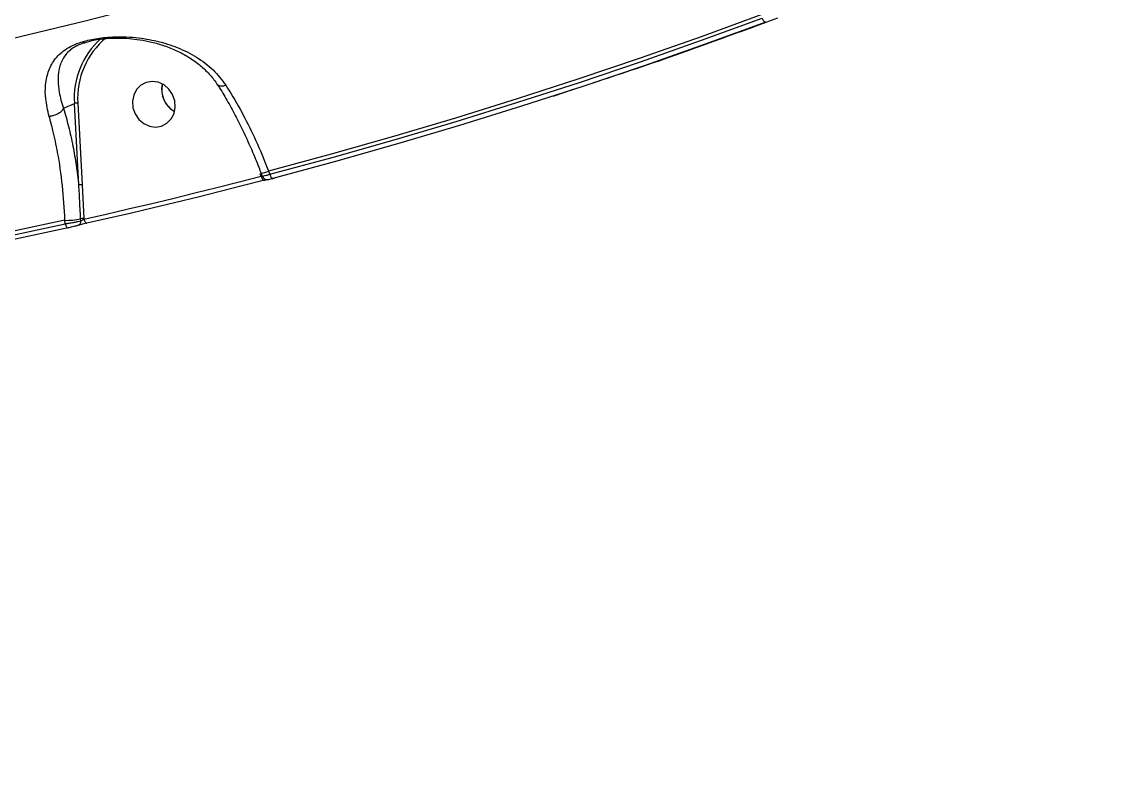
# Model space of a CAD drawing. Header units: millimetres. Extents: x -7245 to 6306, y -6696 to 5973.
# Drawn here: x 2084.4 to 2299.5, y -3013.6 to -2868.9 of the extents above; entities that cross this region are included whole.
import ezdxf

# ---------------------------------------------------------------- set-up
doc = ezdxf.new("R2010")
doc.units = ezdxf.units.MM
for name, color, linetype in [('DIKOM_ОБЪЕКТ', 7, 'Continuous'), ('DIKOM_РАЗМЕР_ЗОНА', 7, 'Continuous'), ('DIKOM_РАЗМЕР_ОБЪЕКТА', 7, 'Continuous')]:
    doc.layers.add(name, color=color, linetype=linetype)
doc.styles.add('style1', font='arial.ttf', dxfattribs={"width": 0.8})
doc.dimstyles.new('1-50', dxfattribs={"dimtxt": 300, "dimasz": 200, "dimexe": 100, "dimexo": 0, "dimgap": 100, "dimtad": 1, "dimtxsty": 'style1', "dimcen": 200, "dimclrd": 7, "dimclre": 7, "dimclrt": 7, "dimadec": 1, "dimazin": 2, "dimtfac": 1, "dimtmove": 0, "dimatfit": 2, "dimfxl": 0, "dimlwd": 25, "dimlwe": 18, "dimarcsym": 0})

# ---------------------------------------------------------------- blocks, each defined once
blk = doc.blocks.new('*D10')
at = {"layer": 'Defpoints', "color": 0, "transparency": 16777216}
for p in [(-4365.71, 2792.53), (4306.16, 475.6), (4306.16, -5965.27)]:
    blk.add_point(p, dxfattribs=at)
at = {"layer": 'DIKOM_РАЗМЕР_ОБЪЕКТА', "color": 7, "lineweight": 18, "transparency": 16777216}
for p, q in [((-4365.71, 2792.53), (-4365.71, -6065.27)), ((4306.16, 475.6), (4306.16, -6065.27))]:
    blk.add_line(p, q, dxfattribs=at)
at = {"layer": 'DIKOM_РАЗМЕР_ОБЪЕКТА', "color": 7, "lineweight": 25, "transparency": 16777216}
blk.add_line((-4165.71, -5965.27), (4106.16, -5965.27), dxfattribs=at)
at = {"layer": 'DIKOM_РАЗМЕР_ОБЪЕКТА', "color": 7, "transparency": 16777216}
for points in [[(-4165.71, -5931.93), (-4165.71, -5998.6), (-4365.71, -5965.27)], [(4106.16, -5931.93), (4106.16, -5998.6), (4306.16, -5965.27)]]:
    blk.add_solid(points, dxfattribs=at)
at = {"layer": 'DIKOM_РАЗМЕР_ОБЪЕКТА', "color": 7, "transparency": 16777216, "insert": (-85.78, -5712.1), "char_height": 300, "attachment_point": 5, "style": 'style1'}
blk.add_mtext('8650', dxfattribs=at)
blk = doc.blocks.new('*D12')
at = {"layer": 'Defpoints', "color": 0, "transparency": 16777216}
for p in [(-5865.71, 123.34), (6306.18, -91.92), (6306.18, -6596.14)]:
    blk.add_point(p, dxfattribs=at)
at = {"layer": 'DIKOM_РАЗМЕР_ЗОНА', "color": 7, "lineweight": 18, "transparency": 16777216}
for p, q in [((-5865.71, 123.34), (-5865.71, -6696.14)), ((6306.18, -91.92), (6306.18, -6696.14))]:
    blk.add_line(p, q, dxfattribs=at)
at = {"layer": 'DIKOM_РАЗМЕР_ЗОНА', "color": 7, "lineweight": 25, "transparency": 16777216}
blk.add_line((-5665.71, -6596.14), (6106.18, -6596.14), dxfattribs=at)
at = {"layer": 'DIKOM_РАЗМЕР_ЗОНА', "color": 7, "transparency": 16777216}
for points in [[(-5665.71, -6562.81), (-5665.71, -6629.48), (-5865.71, -6596.14)], [(6106.18, -6562.81), (6106.18, -6629.48), (6306.18, -6596.14)]]:
    blk.add_solid(points, dxfattribs=at)
at = {"layer": 'DIKOM_РАЗМЕР_ЗОНА', "color": 7, "transparency": 16777216, "insert": (-71.19, -6342.97), "char_height": 300, "attachment_point": 5, "style": 'style1'}
blk.add_mtext('12150', dxfattribs=at)

msp = doc.modelspace()

# ---------------------------------------------------------------- linework, layer by layer
at = {"layer": 'DIKOM_ОБЪЕКТ', "color": 7, "linetype": 'Continuous', "lineweight": 15}
for p, q in [((2188.02, -2883.36), (2191.993, -2882.043)), ((2092.51, -2885.762), (2094.656, -2884.818)), ((2095.514, -2900.744), (2094.656, -2884.818)), ((2095.305, -2884.741), (2096.163, -2900.667)), ((2131.064, -2898.991), (2130.886, -2898.513)), ((2131.09, -2898.469), (2131.295, -2899.018)), ((2131.09, -2898.469), (2131.092, -2898.47)), ((2132.508, -2897.999), (2132.74, -2898.619)), ((2096.163, -2900.667), (2096.477, -2907.225)), ((2092.845, -2908.272), (2092.809, -2907.607)), ((2095.888, -2907.692), (2095.866, -2907.288)), ((2096.477, -2907.225), (2096.485, -2907.359))]:
    msp.add_line(p, q, dxfattribs=at)
at = {"layer": 'DIKOM_ОБЪЕКТ', "color": 7, "linetype": 'Continuous', "lineweight": 15, "flags": 128}
for points in [[(1945.013, -2894.292), (1945.866, -2894.215), (1965, -2892.292), (1984.076, -2890.001), (2003.088, -2887.347), (2022.03, -2884.329), (2040.896, -2880.947), (2059.68, -2877.205), (2078.376, -2873.101), (2096.977, -2868.638), (2115.479, -2863.817), (2133.875, -2858.639), (2152.16, -2853.108), (2170.326, -2847.223), (2188.37, -2840.988), (2206.284, -2834.403), (2224.064, -2827.471), (2234.443, -2823.239)], [(2228.73, -2867.469), (2216.883, -2871.805), (2204.981, -2875.993), (2193.026, -2880.034), (2181.02, -2883.926), (2168.963, -2887.669), (2156.858, -2891.263), (2144.706, -2894.706), (2132.508, -2897.999)], [(2132.74, -2898.619), (2144.912, -2895.333), (2157.039, -2891.896), (2169.12, -2888.31), (2181.152, -2884.576), (2193.135, -2880.693), (2205.065, -2876.662), (2216.943, -2872.484), (2228.767, -2868.16)], [(2229.479, -2868.936), (2217.646, -2873.265), (2205.758, -2877.446), (2193.817, -2881.48), (2181.825, -2885.366), (2169.783, -2889.104), (2157.692, -2892.692), (2145.555, -2896.132), (2133.373, -2899.421)], [(2228.767, -2868.16), (2228.842, -2868.334), (2228.927, -2868.497), (2229.02, -2868.641), (2229.118, -2868.761), (2229.216, -2868.853), (2229.311, -2868.915), (2229.4, -2868.943), (2229.479, -2868.936)], [(2106.073, -2885.66), (2106.498, -2886.867), (2107.218, -2887.921), (2108.176, -2888.736), (2109.294, -2889.246), (2110.482, -2889.409), (2111.643, -2889.212), (2112.683, -2888.672), (2113.519, -2887.831), (2114.081, -2886.759), (2114.325, -2885.543), (2114.231, -2884.279), (2113.807, -2883.071), (2113.087, -2882.017), (2112.129, -2881.202), (2111.011, -2880.692), (2109.823, -2880.529), (2108.662, -2880.726), (2107.622, -2881.266), (2106.787, -2882.106), (2106.224, -2883.178), (2105.98, -2884.396), (2106.073, -2885.66)], [(2111.802, -2883.141), (2111.708, -2881.878), (2111.84, -2881.033)], [(2096.485, -2907.359), (2100.825, -2906.378), (2105.16, -2905.38), (2109.49, -2904.361), (2113.815, -2903.325), (2118.135, -2902.27), (2122.45, -2901.195), (2126.76, -2900.103), (2131.064, -2898.991)], [(2131.064, -2898.991), (2131.124, -2899.171), (2131.195, -2899.339), (2131.275, -2899.488), (2131.36, -2899.612), (2131.449, -2899.707), (2131.536, -2899.771), (2131.62, -2899.8), (2131.698, -2899.793)], [(2132.74, -2898.619), (2132.799, -2898.799), (2132.87, -2898.965), (2132.95, -2899.114), (2133.036, -2899.238), (2133.124, -2899.335), (2133.212, -2899.398), (2133.295, -2899.427), (2133.373, -2899.421)], [(2131.698, -2899.793), (2127.39, -2900.905), (2123.076, -2901.999), (2118.758, -2903.074), (2114.434, -2904.131), (2110.105, -2905.168), (2105.771, -2906.187), (2101.433, -2907.186), (2097.089, -2908.167)], [(2092.809, -2907.607), (2080.38, -2910.271), (2067.914, -2912.782), (2055.412, -2915.139), (2042.876, -2917.341), (2030.308, -2919.387), (2017.709, -2921.28), (2005.08, -2923.017), (1992.425, -2924.598)], [(2096.485, -2907.359), (2096.539, -2907.54), (2096.604, -2907.709), (2096.679, -2907.859), (2096.761, -2907.984), (2096.845, -2908.082), (2096.93, -2908.146), (2097.013, -2908.174), (2097.089, -2908.167)], [(1992.661, -2925.231), (2005.291, -2923.65), (2017.894, -2921.916), (2030.468, -2920.027), (2043.011, -2917.984), (2055.522, -2915.786), (2067.999, -2913.435), (2080.441, -2910.93), (2092.845, -2908.272)], [(2093.445, -2909.082), (2081.031, -2911.743), (2068.579, -2914.249), (2056.091, -2916.602), (2043.57, -2918.802), (2031.016, -2920.847), (2018.432, -2922.738), (2005.819, -2924.473), (1993.178, -2926.055)], [(2092.845, -2908.272), (2092.899, -2908.454), (2092.963, -2908.621), (2093.038, -2908.771), (2093.118, -2908.897), (2093.202, -2908.993), (2093.287, -2909.058), (2093.369, -2909.088), (2093.445, -2909.082)]]:
    msp.add_lwpolyline(points, dxfattribs=at)
at = {"layer": 'DIKOM_ОБЪЕКТ', "color": 7, "linetype": 'Continuous', "lineweight": 15}
for centre, radius, start, end in [((2110.097, -2883.74), 15.479, 131.93225, 183.9944), ((2110.349, -2883.743), 15.077, 129.04475, 183.79849), ((2116.484, -2882.185), 4.785, 166.01595, 241.45015), ((2116.486, -2882.193), 4.779, 191.44039, 241.33707), ((2095.218, -2886.795), 2.056, 87.56818, 105.84905), ((2127.312, -2884.719), 14.26, 285.36972, 291.367), ((2096.081, -2902.738), 2.073, 87.72686, 105.85653), ((2093.108, -2895.649), 11.962, 268.56862, 283.3298), ((2095.031, -2907.798), 0.863, 285.86857, 7.07843), ((2096.415, -2909.618), 2.393, 88.49943, 103.25568)]:
    msp.add_arc(centre, radius, start, end, dxfattribs=at)
for points, knots in [([(2195.896, -2880.751), (2198.332, -2879.95), (2206.624, -2877.222), (2218.606, -2873.013), (2228.103, -2869.477), (2231.823, -2868.092)], [0, 0, 0, 0, 0.201944, 0.6873404, 1, 1, 1, 1]), ([(2089.729, -2887.347), (2089.454, -2886.163), (2088.952, -2884.007), (2088.96, -2881.282), (2089.401, -2878.821), (2090.428, -2876.548), (2092.029, -2874.842), (2093.857, -2873.693), (2095.742, -2872.87), (2098.324, -2872.186), (2101.29, -2871.832), (2104.078, -2871.776), (2107.222, -2871.97), (2110.837, -2872.58), (2114.815, -2873.832), (2118.502, -2875.688), (2121.777, -2878.105), (2123.381, -2880.212), (2124.162, -2881.239)], [0, 0, 0, 0, 0.0785555, 0.1430647, 0.2076014, 0.2872179, 0.3665488, 0.4057537, 0.4448503, 0.4974445, 0.5496897, 0.5922686, 0.6349357, 0.7072928, 0.7797263, 0.8544771, 0.9291338, 1, 1, 1, 1]), ([(2095.727, -2873.317), (2095.479, -2873.422), (2094.735, -2873.734), (2094.203, -2874.115), (2093.205, -2874.936), (2092.228, -2876.138), (2091.56, -2878.135), (2091.397, -2880.311), (2091.621, -2882.764), (2092.158, -2884.646), (2092.507, -2885.764), (2092.508, -2885.765)], [0, 0, 0, 0, 0.0431271, 0.1294924, 0.1339236, 0.3155943, 0.5048171, 0.6575158, 0.8128116, 0.9998936, 1, 1, 1, 1]), ([(2096.466, -2873.005), (2096.439, -2873.011), (2096.129, -2873.09), (2095.919, -2873.209), (2095.727, -2873.317)], [0, 0, 0, 0, 0.087283, 1, 1, 1, 1]), ([(2096.469, -2873.028), (2096.781, -2872.92), (2097.448, -2872.689), (2098.692, -2872.403), (2100.123, -2872.188), (2101.718, -2872.06), (2103.46, -2872.03), (2105.398, -2872.129), (2107.502, -2872.378), (2109.803, -2872.829), (2112.226, -2873.527), (2114.651, -2874.496), (2116.929, -2875.707), (2118.982, -2877.155), (2120.738, -2878.82), (2121.917, -2880.167), (2122.402, -2881.002), (2122.499, -2881.169)], [0, 0, 0, 0, 0.0395626, 0.0845623, 0.1328897, 0.1803727, 0.2362548, 0.2977208, 0.3666173, 0.4441047, 0.5325891, 0.6242843, 0.7168111, 0.8066288, 0.8939734, 0.978818, 1, 1, 1, 1]), ([(2122.544, -2881.139), (2122.681, -2881.347), (2123.384, -2882.418), (2124.617, -2884.539), (2126.227, -2887.494), (2127.775, -2890.622), (2129.238, -2893.877), (2130.337, -2896.511), (2130.908, -2898.066), (2131.06, -2898.482)], [0, 0, 0, 0, 0.0420914, 0.2174189, 0.3947036, 0.5735394, 0.7534982, 0.934058, 1, 1, 1, 1]), ([(2122.593, -2881.11), (2122.63, -2881.171), (2122.732, -2881.339), (2123.151, -2881.431), (2123.641, -2881.387), (2123.996, -2881.294), (2124.123, -2881.252), (2124.162, -2881.239)], [0, 0, 0, 0, 0.1827281, 0.5050509, 0.8274296, 0.9467026, 1, 1, 1, 1]), ([(2124.162, -2881.239), (2125.104, -2882.766), (2126.954, -2885.764), (2129.494, -2890.781), (2131.308, -2894.893), (2132.256, -2897.346), (2132.508, -2897.999)], [0, 0, 0, 0, 0.3028871, 0.5944653, 0.8920489, 1, 1, 1, 1]), ([(2092.508, -2885.765), (2092.4, -2885.946), (2092.184, -2886.31), (2091.566, -2886.79), (2090.812, -2887.15), (2090.216, -2887.294), (2089.859, -2887.337), (2089.774, -2887.343), (2089.729, -2887.347)], [0, 0, 0, 0, 0.2315935, 0.463285, 0.6948638, 0.9264755, 0.9610219, 1, 1, 1, 1]), ([(2092.508, -2885.765), (2092.508, -2885.763), (2092.509, -2885.761), (2092.51, -2885.762), (2092.51, -2885.762)], [0, 0, 0, 0, 0.623121, 1, 1, 1, 1]), ([(2092.51, -2885.762), (2092.85, -2886.928), (2093.534, -2889.273), (2094.351, -2893.022), (2095.029, -2896.846), (2095.352, -2899.441), (2095.514, -2900.744)], [0, 0, 0, 0, 0.2595161, 0.5218448, 0.7598775, 1, 1, 1, 1]), ([(2092.809, -2907.607), (2092.673, -2905.341), (2092.397, -2900.744), (2091.529, -2894.902), (2090.599, -2890.453), (2089.981, -2888.247), (2089.729, -2887.347)], [0, 0, 0, 0, 0.3072767, 0.6233415, 0.8463771, 1, 1, 1, 1]), ([(2131.064, -2898.991), (2131.117, -2898.987), (2131.203, -2898.981), (2131.259, -2898.978), (2131.28, -2898.977)], [0, 0, 0, 0, 0.6060699, 1, 1, 1, 1]), ([(2131.308, -2899.015), (2131.345, -2899.104), (2131.418, -2899.284), (2131.626, -2899.474), (2131.843, -2899.597), (2132.043, -2899.655), (2132.207, -2899.67), (2132.323, -2899.665), (2132.399, -2899.655), (2132.482, -2899.643), (2132.627, -2899.611), (2132.936, -2899.535), (2133.328, -2899.435), (2133.556, -2899.373), (2133.607, -2899.359)], [0, 0, 0, 0, 0.0882725, 0.1793648, 0.2556023, 0.3201209, 0.3729908, 0.4115142, 0.4416947, 0.4809064, 0.5747086, 0.7718731, 0.9490765, 1, 1, 1, 1]), ([(2131.328, -2899.006), (2131.321, -2899.011), (2131.298, -2899.028), (2131.546, -2898.966), (2132.028, -2898.833), (2132.502, -2898.691), (2132.74, -2898.619)], [0, 0, 0, 0, 0.1237012, 0.4154142, 0.7077906, 1, 1, 1, 1]), ([(2095.866, -2907.288), (2095.848, -2906.959), (2095.761, -2905.315), (2095.657, -2903.134), (2095.547, -2901.284), (2095.514, -2900.744)], [0, 0, 0, 0, 0.1503963, 0.7521435, 1, 1, 1, 1]), ([(2131.683, -2899.798), (2131.711, -2899.791), (2131.9, -2899.74), (2132.127, -2899.684), (2132.243, -2899.657), (2132.276, -2899.649)], [0, 0, 0, 0, 0.1097603, 0.7492423, 1, 1, 1, 1]), ([(2092.845, -2908.272), (2092.904, -2908.265), (2093.221, -2908.225), (2093.841, -2908.129), (2094.656, -2907.983), (2095.39, -2907.829), (2095.722, -2907.737), (2095.888, -2907.692)], [0, 0, 0, 0, 0.0547569, 0.2944188, 0.5301519, 0.7647122, 1, 1, 1, 1]), ([(2095.888, -2907.692), (2095.921, -2907.68), (2095.989, -2907.655), (2096.135, -2907.58), (2096.294, -2907.486), (2096.413, -2907.41), (2096.473, -2907.367), (2096.485, -2907.359)], [0, 0, 0, 0, 0.2178997, 0.4436716, 0.6835928, 0.9394459, 1, 1, 1, 1]), ([(2095.267, -2908.628), (2095.167, -2908.657), (2094.968, -2908.714), (2094.528, -2908.828), (2094.04, -2908.947), (2093.67, -2909.034), (2093.48, -2909.075), (2093.445, -2909.082)], [0, 0, 0, 0, 0.2340446, 0.4679783, 0.7040287, 0.9449686, 1, 1, 1, 1]), ([(2097.089, -2908.167), (2097.053, -2908.176), (2096.864, -2908.219), (2096.493, -2908.304), (2096.006, -2908.427), (2095.566, -2908.541), (2095.367, -2908.599), (2095.267, -2908.628)], [0, 0, 0, 0, 0.0558238, 0.2967965, 0.5327077, 0.7662478, 1, 1, 1, 1])]:
    msp.add_open_spline(points, degree=3, knots=knots, dxfattribs=at)

# ---------------------------------------------------------------- dimensions: what is measured, and where the dimension line sits
at = {"layer": 'DIKOM_РАЗМЕР_ЗОНА'}
dim = msp.add_linear_dim(base=(6306.184, -6596.144), p1=(-5865.714, 123.344), p2=(6306.184, -91.922), text='12150', dimstyle='1-50', dxfattribs=at)
dim.commit()
dim.dimension.update_dxf_attribs({"geometry": '*D12', "text_midpoint": (-71.192, -6596.144), "dimtype": 160})
at = {"layer": 'DIKOM_РАЗМЕР_ОБЪЕКТА'}
dim = msp.add_linear_dim(base=(4306.158, -5965.268), p1=(-4365.714, 2792.532), p2=(4306.158, 475.605), text='8650', dimstyle='1-50', dxfattribs=at)
dim.commit()
dim.dimension.update_dxf_attribs({"geometry": '*D10', "text_midpoint": (-85.784, -5965.268), "dimtype": 160})

doc.saveas('drawing.dxf')
